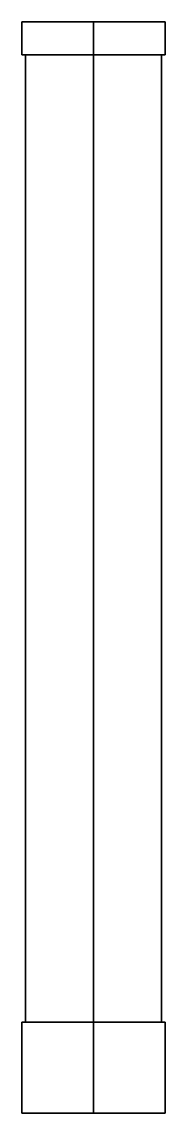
# Model space of a CAD drawing. Extents: x -0.09 to 0.09, y -0.65 to 0.67.
import ezdxf

# ---------------------------------------------------------------- set-up
doc = ezdxf.new("R2010")
doc.units = 0
doc.layers.add('TUBES', color=1, linetype='CONTINUOUS')

msp = doc.modelspace()

# ---------------------------------------------------------------- linework, layer by layer
at = {"layer": 'TUBES'}
for points in [[(-0.0866, 0.67, -0.05), (-0.0866, 0.67, 0.05), (0, 0.67, 0.1), (0, 0.67, -0.1)], [(-0.0866, 0.67, 0.05), (-0.0866, 0.67, -0.05), (-0.0866, 0.63, -0.05), (-0.0866, 0.63, 0.05)], [(-0.0866, 0.67, -0.05), (0, 0.67, -0.1), (0, 0.63, -0.1), (-0.0866, 0.63, -0.05)], [(0, 0.67, 0.1), (-0.0866, 0.67, 0.05), (-0.0866, 0.63, 0.05), (0, 0.63, 0.1)], [(0, 0.67, -0.1), (0, 0.67, 0.1), (0.0866, 0.67, 0.05), (0.0866, 0.67, -0.05)], [(0, 0.67, -0.1), (0.0866, 0.67, -0.05), (0.0866, 0.63, -0.05), (0, 0.63, -0.1)], [(0.0866, 0.67, 0.05), (0, 0.67, 0.1), (0, 0.63, 0.1), (0.0866, 0.63, 0.05)], [(0.0866, 0.67, -0.05), (0.0866, 0.67, 0.05), (0.0866, 0.63, 0.05), (0.0866, 0.63, -0.05)], [(0, 0.63, -0.1), (0, 0.63, 0.1), (-0.0866, 0.63, 0.05), (-0.0866, 0.63, -0.05)], [(-0.0823, 0.63, 0.0475), (-0.0823, 0.63, -0.0475), (-0.0823, -0.54, -0.0475), (-0.0823, -0.54, 0.0475)], [(-0.0823, 0.63, -0.0475), (0, 0.63, -0.095), (0, -0.54, -0.095), (-0.0823, -0.54, -0.0475)], [(0, 0.63, 0.095), (-0.0823, 0.63, 0.0475), (-0.0823, -0.54, 0.0475), (0, -0.54, 0.095)], [(0.0866, 0.63, -0.05), (0.0866, 0.63, 0.05), (0, 0.63, 0.1), (0, 0.63, -0.1)], [(0, 0.63, -0.095), (0.0823, 0.63, -0.0475), (0.0823, -0.54, -0.0475), (0, -0.54, -0.095)], [(0.0823, 0.63, 0.0475), (0, 0.63, 0.095), (0, -0.54, 0.095), (0.0823, -0.54, 0.0475)], [(0.0823, 0.63, -0.0475), (0.0823, 0.63, 0.0475), (0.0823, -0.54, 0.0475), (0.0823, -0.54, -0.0475)], [(-0.0866, -0.54, -0.05), (-0.0866, -0.54, 0.05), (0, -0.54, 0.1), (0, -0.54, -0.1)], [(-0.0866, -0.54, 0.05), (-0.0866, -0.54, -0.05), (-0.0866, -0.65, -0.05), (-0.0866, -0.65, 0.05)], [(-0.0866, -0.54, -0.05), (0, -0.54, -0.1), (0, -0.65, -0.1), (-0.0866, -0.65, -0.05)], [(0, -0.54, 0.1), (-0.0866, -0.54, 0.05), (-0.0866, -0.65, 0.05), (0, -0.65, 0.1)], [(0, -0.54, -0.1), (0, -0.54, 0.1), (0.0866, -0.54, 0.05), (0.0866, -0.54, -0.05)], [(0, -0.54, -0.1), (0.0866, -0.54, -0.05), (0.0866, -0.65, -0.05), (0, -0.65, -0.1)], [(0.0866, -0.54, 0.05), (0, -0.54, 0.1), (0, -0.65, 0.1), (0.0866, -0.65, 0.05)], [(0.0866, -0.54, -0.05), (0.0866, -0.54, 0.05), (0.0866, -0.65, 0.05), (0.0866, -0.65, -0.05)], [(0, -0.65, -0.1), (0, -0.65, 0.1), (-0.0866, -0.65, 0.05), (-0.0866, -0.65, -0.05)], [(0.0866, -0.65, -0.05), (0.0866, -0.65, 0.05), (0, -0.65, 0.1), (0, -0.65, -0.1)]]:
    msp.add_3dface(points, dxfattribs=at)

doc.saveas('drawing.dxf')
